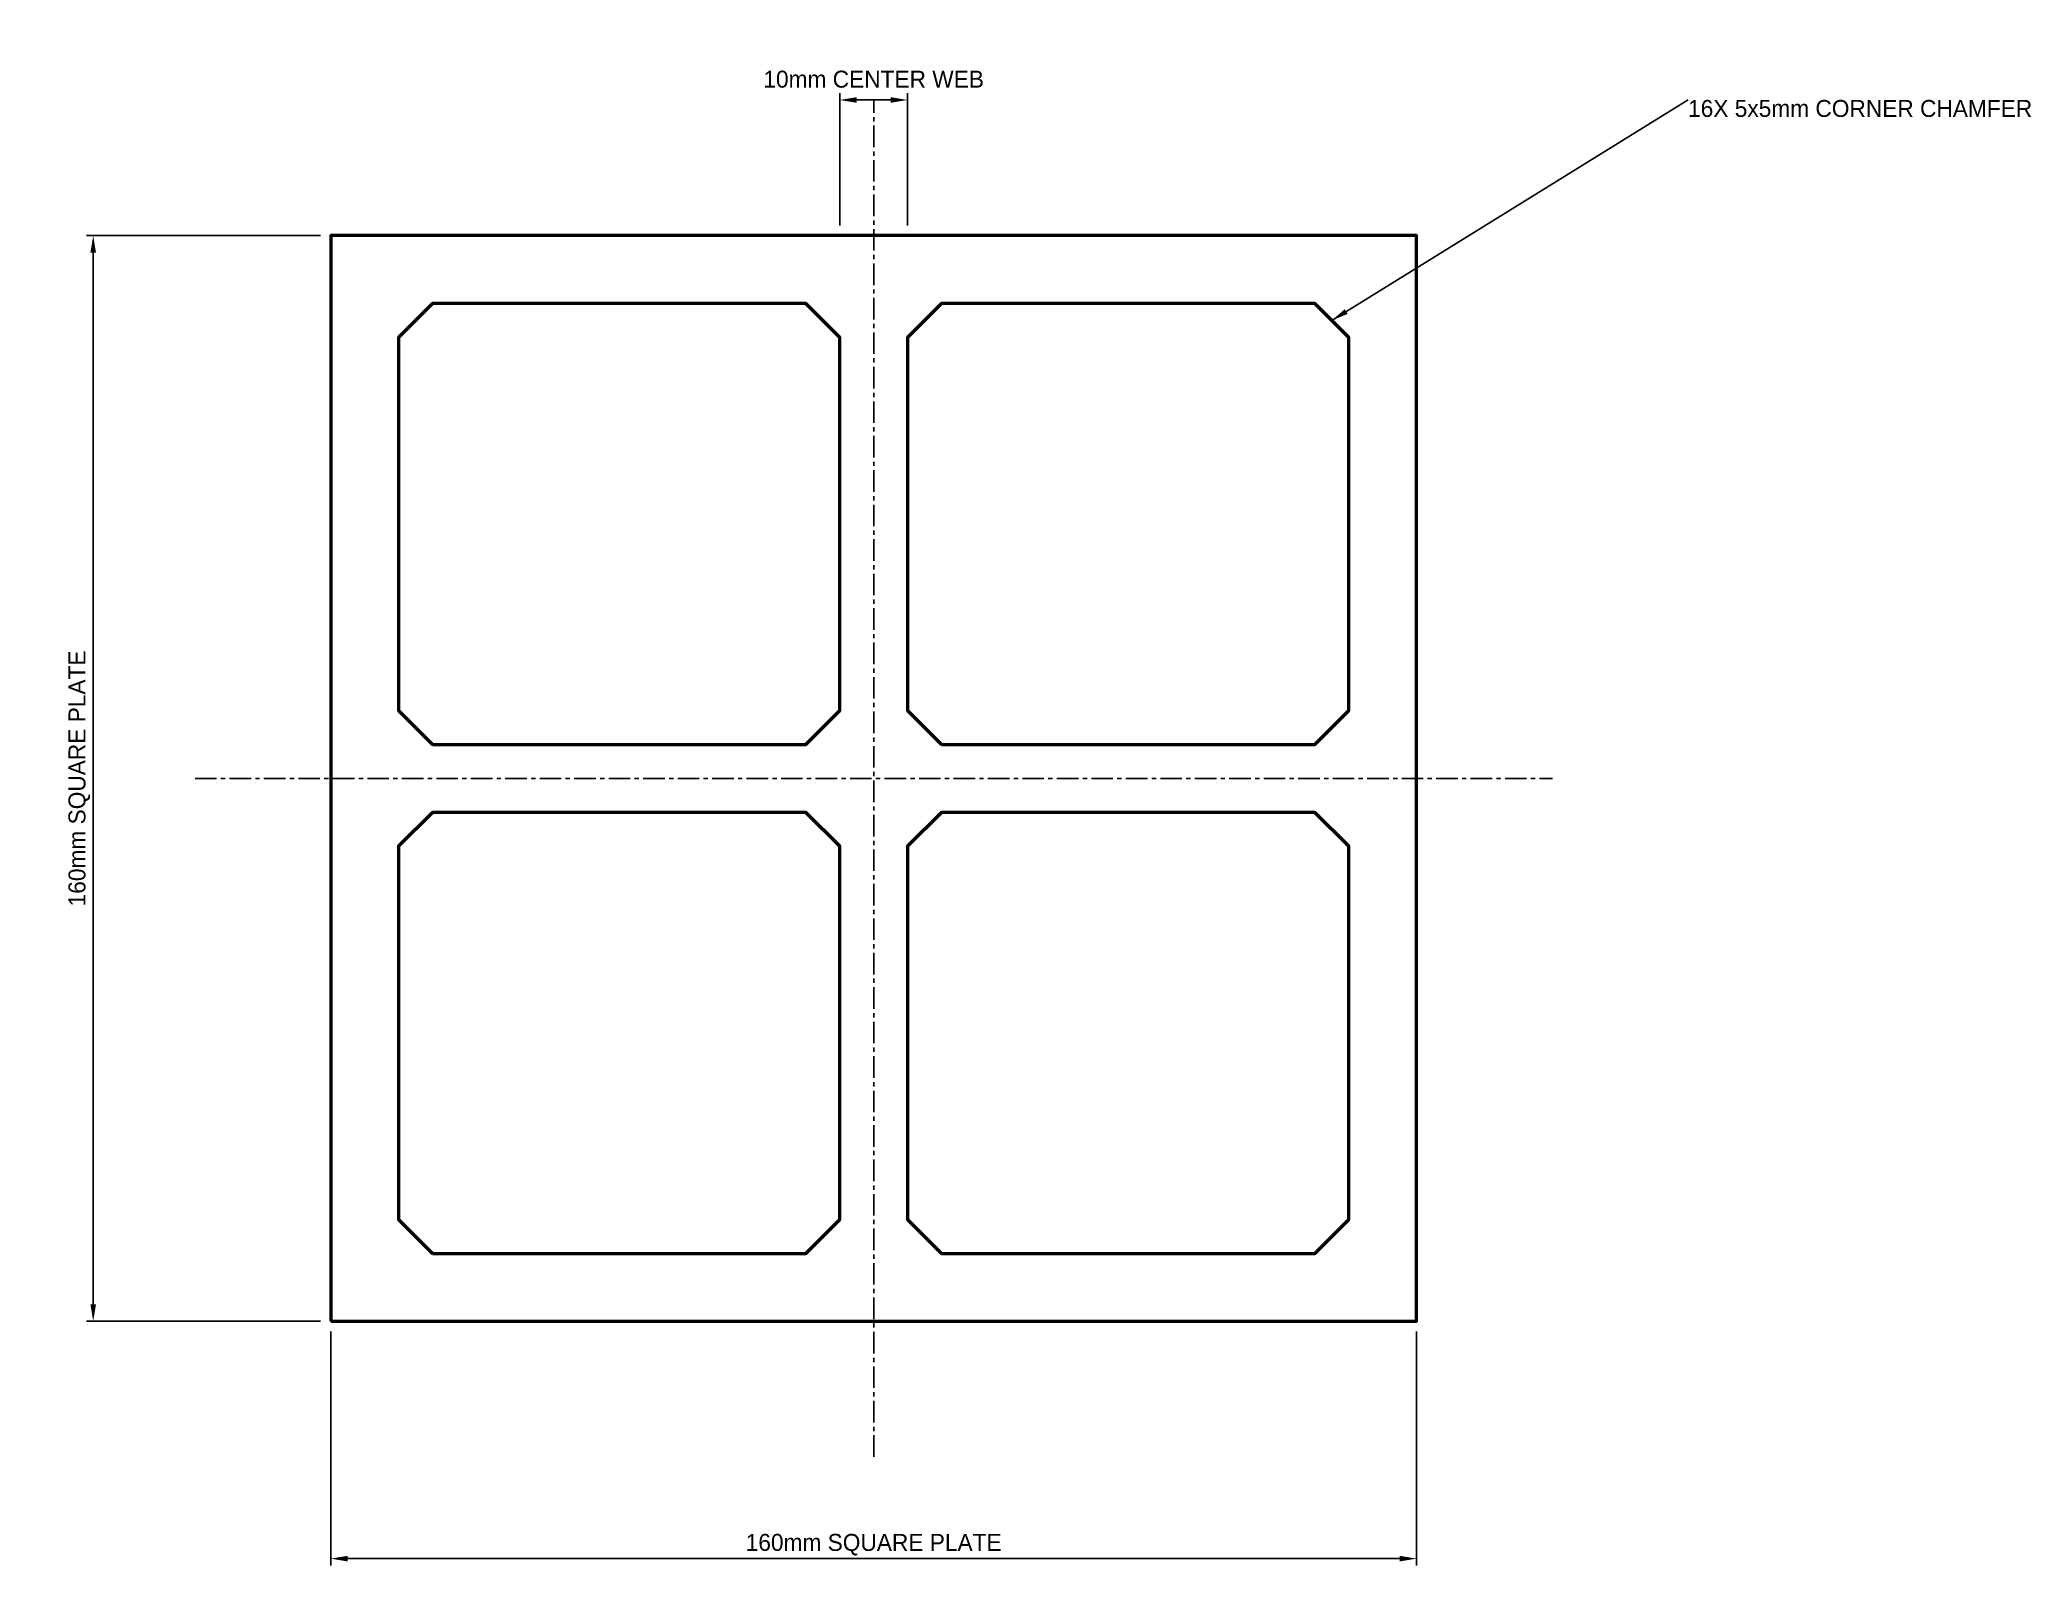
# Model space of a CAD drawing. Header units: metres. Extents: x -43 to 251, y -39 to 189.
import ezdxf

# ---------------------------------------------------------------- set-up
doc = ezdxf.new("R2010")
doc.units = ezdxf.units.M
doc.linetypes.add('CENTER', pattern=[5.08, 3.175, -0.635, 0.635, -0.635])
for name, color, linetype, lineweight in [('CENTERLINES', 7, 'CENTER', 25), ('DIMENSIONS', 7, 'Continuous', 25), ('GEOMETRY', 7, 'Continuous', 50)]:
    doc.layers.add(name, color=color, linetype=linetype, lineweight=lineweight)
doc.dimstyles.new('ENGINEERING_STYLE', dxfattribs={"dimtxt": 2.5, "dimasz": 2.5, "dimexe": 1, "dimexo": 1.5, "dimgap": 0.8, "dimtad": 1, "dimcen": 2.5, "dimazin": 3, "dimtfac": 1, "dimtmove": 0, "dimatfit": 3, "dimtfill": 1})

msp = doc.modelspace()

# ---------------------------------------------------------------- linework, layer by layer
at = {"layer": 'CENTERLINES'}
for p, q in [((80, -20), (80, 180)), ((-20, 80), (180, 80))]:
    msp.add_line(p, q, dxfattribs=at)
at = {"layer": 'GEOMETRY'}
for points in [[(0, 0), (160, 0), (160, 160), (0, 160)], [(15, 85), (70, 85), (75, 90), (75, 145), (70, 150), (15, 150), (10, 145), (10, 90)], [(90, 85), (145, 85), (150, 90), (150, 145), (145, 150), (90, 150), (85, 145), (85, 90)], [(15, 10), (70, 10), (75, 15), (75, 70), (70, 75), (15, 75), (10, 70), (10, 15)], [(90, 10), (145, 10), (150, 15), (150, 70), (145, 75), (90, 75), (85, 70), (85, 15)]]:
    msp.add_lwpolyline(points, close=True, dxfattribs=at)

# ---------------------------------------------------------------- texts
at = {"layer": 'DIMENSIONS', "insert": (200, 180), "char_height": 2.5, "attachment_point": 1}
msp.add_mtext('16X 5x5mm CORNER CHAMFER', dxfattribs=at)

# ---------------------------------------------------------------- leaders
at = {"layer": 'DIMENSIONS'}
msp.add_leader([(147.5, 147.5), (200, 180)], dimstyle='ENGINEERING_STYLE', dxfattribs=at)

# ---------------------------------------------------------------- next in the draw order: dimensions: what is measured, and where the dimension line sits
for base, p1, p2, text in [((75, 180), (75, 160), (85, 160), '10mm CENTER WEB'), ((0, -35), (0, 0), (160, 0), '160mm SQUARE PLATE')]:
    msp.add_linear_dim(base=base, p1=p1, p2=p2, text=text, dimstyle='ENGINEERING_STYLE', dxfattribs=at).render()

# ---------------------------------------------------------------- next in the draw order: dimensions: what is measured, and where the dimension line sits
msp.add_linear_dim(base=(-35, 0), p1=(0, 0), p2=(0, 160), angle=90, text='160mm SQUARE PLATE', dimstyle='ENGINEERING_STYLE', dxfattribs=at).render()

doc.saveas('drawing.dxf')
